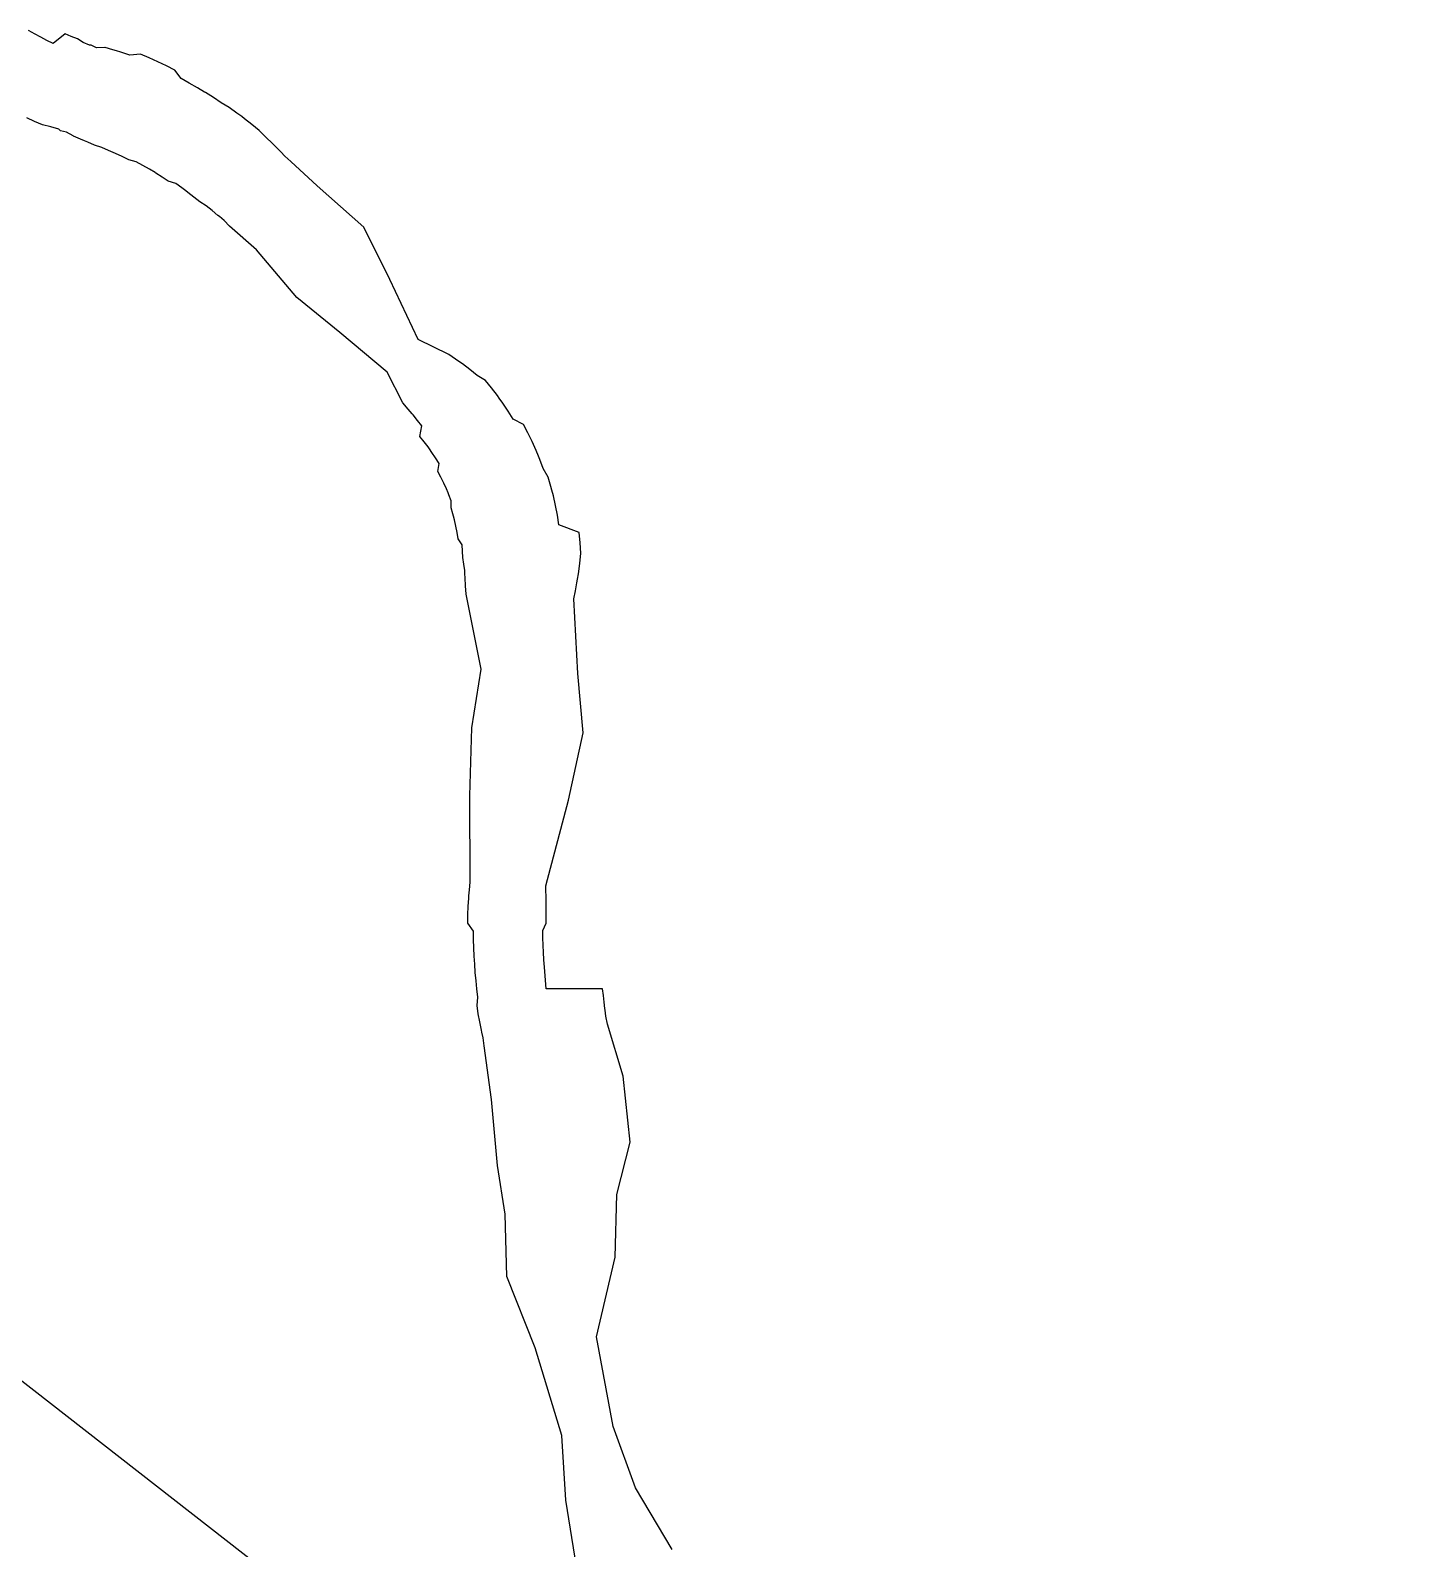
# Model space of a CAD drawing. Extents: x 543427 to 1094619, y 1843191 to 3687312.
# Drawn here: x 1090942.7 to 1091291.7, y 3686859.6 to 3687239.4 of the extents above; entities that cross this region are included whole.
import ezdxf

# ---------------------------------------------------------------- set-up
doc = ezdxf.new("R2010")
doc.units = 0
for name, color, linetype in [('GPMB', 7, 'Continuous'), ('SanNen', 7, 'Continuous'), ('Tuyen 6 Duongbao 3D', 7, 'Continuous')]:
    doc.layers.add(name, color=color, linetype=linetype)

# ---------------------------------------------------------------- blocks, each defined once
blk = doc.blocks.new('1')
at = {"layer": 'GPMB'}
for p, q in [((5453.2121, 18442.8859), (5453.203, 18442.8911)), ((5453.2181, 18442.8825), (5453.2121, 18442.8859)), ((5453.2334, 18442.8741), (5453.2181, 18442.8825)), ((5453.2488, 18442.8661), (5453.2334, 18442.8741)), ((5453.2644, 18442.8584), (5453.2488, 18442.8661)), ((5453.2947, 18442.8828), (5453.2644, 18442.8584)), ((5453.3099, 18442.876), (5453.2947, 18442.8828)), ((5453.3253, 18442.8696), (5453.3099, 18442.876)), ((5453.3398, 18442.8607), (5453.3253, 18442.8696)), ((5453.3551, 18442.8538), (5453.3398, 18442.8607)), ((5453.3597, 18442.8542), (5453.3551, 18442.8538)), ((5453.3731, 18442.8473), (5453.3597, 18442.8542)), ((5453.3942, 18442.8483), (5453.3731, 18442.8473)), ((5453.3947, 18442.8482), (5453.3942, 18442.8483)), ((5453.4134, 18442.8427), (5453.3947, 18442.8482)), ((5453.4233, 18442.8397), (5453.4134, 18442.8427)), ((5453.4341, 18442.8364), (5453.4233, 18442.8397)), ((5453.4564, 18442.8291), (5453.4341, 18442.8364)), ((5453.4829, 18442.8317), (5453.4564, 18442.8291)), ((5453.5047, 18442.8224), (5453.4829, 18442.8317)), ((5453.5263, 18442.8127), (5453.5047, 18442.8224)), ((5453.5477, 18442.8025), (5453.5263, 18442.8127)), ((5453.5263, 18442.8127), (5453.5263, 18442.8127)), ((5453.569, 18442.7919), (5453.5477, 18442.8025)), ((5453.5844, 18442.7706), (5453.569, 18442.7919)), ((5453.605, 18442.7593), (5453.5844, 18442.7706)), ((5453.6253, 18442.7475), (5453.605, 18442.7593)), ((5453.643, 18442.7368), (5453.6253, 18442.7475)), ((5453.6454, 18442.7354), (5453.643, 18442.7368)), ((5453.6652, 18442.7229), (5453.6454, 18442.7354)), ((5453.6848, 18442.7099), (5453.6652, 18442.7229)), ((5453.7051, 18442.698), (5453.6848, 18442.7099)), ((5453.2179, 18442.6635), (5453.1984, 18442.6722)), ((5453.2179, 18442.6635), (5453.1984, 18442.6722)), ((5453.7242, 18442.6843), (5453.7051, 18442.698)), ((5453.7361, 18442.6755), (5453.7242, 18442.6843)), ((5453.743, 18442.6702), (5453.7361, 18442.6755)), ((5453.7615, 18442.6557), (5453.743, 18442.6702)), ((5453.2375, 18442.6552), (5453.2179, 18442.6635)), ((5453.2375, 18442.6552), (5453.2179, 18442.6635)), ((5453.2584, 18442.65), (5453.2375, 18442.6552)), ((5453.2584, 18442.65), (5453.2375, 18442.6552)), ((5453.2786, 18442.6436), (5453.2584, 18442.65)), ((5453.2786, 18442.6436), (5453.2584, 18442.65)), ((5453.283, 18442.6399), (5453.2786, 18442.6436)), ((5453.283, 18442.6399), (5453.2786, 18442.6436)), ((5453.2978, 18442.6367), (5453.283, 18442.6399)), ((5453.2978, 18442.6367), (5453.283, 18442.6399)), ((5453.3149, 18442.6269), (5453.2978, 18442.6367)), ((5453.3149, 18442.6269), (5453.2978, 18442.6367)), ((5453.7798, 18442.6409), (5453.7615, 18442.6557)), ((5453.7962, 18442.624), (5453.7798, 18442.6409)), ((5453.3154, 18442.6266), (5453.3149, 18442.6269)), ((5453.3154, 18442.6266), (5453.3149, 18442.6269)), ((5453.3333, 18442.6191), (5453.3154, 18442.6266)), ((5453.3333, 18442.6191), (5453.3154, 18442.6266)), ((5453.3429, 18442.615), (5453.3333, 18442.6191)), ((5453.3429, 18442.615), (5453.3333, 18442.6191)), ((5453.3511, 18442.6114), (5453.3429, 18442.615)), ((5453.3511, 18442.6114), (5453.3429, 18442.615)), ((5453.3681, 18442.6037), (5453.3511, 18442.6114)), ((5453.3681, 18442.6037), (5453.3511, 18442.6114)), ((5453.386, 18442.5983), (5453.3681, 18442.6037)), ((5453.386, 18442.5983), (5453.3681, 18442.6037)), ((5453.4032, 18442.5909), (5453.386, 18442.5983)), ((5453.4032, 18442.5909), (5453.386, 18442.5983)), ((5453.4201, 18442.5833), (5453.4032, 18442.5909)), ((5453.4201, 18442.5833), (5453.4032, 18442.5909)), ((5453.8134, 18442.608), (5453.7962, 18442.624)), ((5453.8299, 18442.5913), (5453.8134, 18442.608)), ((5453.8339, 18442.5871), (5453.8299, 18442.5913)), ((5453.4202, 18442.5833), (5453.4201, 18442.5833)), ((5453.4202, 18442.5833), (5453.4201, 18442.5833)), ((5453.437, 18442.5753), (5453.4202, 18442.5833)), ((5453.437, 18442.5753), (5453.4202, 18442.5833)), ((5453.4537, 18442.5669), (5453.437, 18442.5753)), ((5453.4537, 18442.5669), (5453.437, 18442.5753)), ((5453.4724, 18442.5624), (5453.4537, 18442.5669)), ((5453.4724, 18442.5624), (5453.4537, 18442.5669)), ((5453.4889, 18442.5534), (5453.4724, 18442.5624)), ((5453.4889, 18442.5534), (5453.4724, 18442.5624)), ((5453.5051, 18442.544), (5453.4889, 18442.5534)), ((5453.5051, 18442.544), (5453.4889, 18442.5534)), ((5453.8442, 18442.5762), (5453.8339, 18442.5871)), ((5453.8593, 18442.563), (5453.8442, 18442.5762)), ((5453.9246, 18442.5026), (5453.8593, 18442.563)), ((5453.5193, 18442.5354), (5453.5051, 18442.544)), ((5453.5193, 18442.5354), (5453.5051, 18442.544)), ((5453.5211, 18442.5343), (5453.5193, 18442.5354)), ((5453.5211, 18442.5343), (5453.5193, 18442.5354)), ((5453.537, 18442.5243), (5453.5211, 18442.5343)), ((5453.537, 18442.5243), (5453.5211, 18442.5343)), ((5453.5526, 18442.514), (5453.537, 18442.5243)), ((5453.5526, 18442.514), (5453.537, 18442.5243)), ((5453.5714, 18442.508), (5453.5526, 18442.514)), ((5453.5714, 18442.508), (5453.5526, 18442.514)), ((5453.5867, 18442.497), (5453.5714, 18442.508)), ((5453.5867, 18442.497), (5453.5714, 18442.508)), ((5453.5962, 18442.4899), (5453.5867, 18442.497)), ((5453.5962, 18442.4899), (5453.5867, 18442.497)), ((5453.6018, 18442.4857), (5453.5962, 18442.4899)), ((5453.6018, 18442.4857), (5453.5962, 18442.4899)), ((5453.6166, 18442.4741), (5453.6018, 18442.4857)), ((5453.6166, 18442.4741), (5453.6018, 18442.4857)), ((5454.0413, 18442.3987), (5453.9246, 18442.5026)), ((5453.6312, 18442.4622), (5453.6166, 18442.4741)), ((5453.6312, 18442.4622), (5453.6166, 18442.4741)), ((5453.6475, 18442.4522), (5453.6312, 18442.4622)), ((5453.6475, 18442.4522), (5453.6312, 18442.4622)), ((5453.6621, 18442.4401), (5453.6475, 18442.4522)), ((5453.6621, 18442.4401), (5453.6475, 18442.4522)), ((5453.6768, 18442.4281), (5453.6621, 18442.4401)), ((5453.6768, 18442.4281), (5453.6621, 18442.4401)), ((5453.6804, 18442.4251), (5453.6768, 18442.4281)), ((5453.6804, 18442.4251), (5453.6768, 18442.4281)), ((5453.6919, 18442.4154), (5453.6804, 18442.4251)), ((5453.6919, 18442.4154), (5453.6804, 18442.4251)), ((5453.7058, 18442.401), (5453.6919, 18442.4154)), ((5453.7058, 18442.401), (5453.6919, 18442.4154)), ((5453.7728, 18442.3424), (5453.7058, 18442.401)), ((5453.7728, 18442.3424), (5453.7058, 18442.401)), ((5454.1067, 18442.2679), (5454.0413, 18442.3987)), ((5453.8744, 18442.2225), (5453.7728, 18442.3424)), ((5453.8744, 18442.2225), (5453.7728, 18442.3424)), ((5454.1775, 18442.1174), (5454.1067, 18442.2679)), ((5453.9813, 18442.1355), (5453.8744, 18442.2225)), ((5453.9813, 18442.1355), (5453.8744, 18442.2225)), ((5454.1002, 18442.0358), (5453.9813, 18442.1355)), ((5454.1002, 18442.0358), (5453.9813, 18442.1355)), ((5454.2544, 18442.0805), (5454.1775, 18442.1174)), ((5454.271, 18442.0689), (5454.2544, 18442.0805)), ((5454.2839, 18442.0598), (5454.271, 18442.0689)), ((5454.2881, 18442.0568), (5454.2839, 18442.0598)), ((5454.1394, 18441.9591), (5454.1002, 18442.0358)), ((5454.1394, 18441.9591), (5454.1002, 18442.0358)), ((5454.3067, 18442.0425), (5454.2881, 18442.0568)), ((5454.325, 18442.0275), (5454.3067, 18442.0425)), ((5454.3463, 18442.0148), (5454.325, 18442.0275)), ((5454.3614, 18441.9965), (5454.3463, 18442.0148)), ((5454.3758, 18441.9777), (5454.3614, 18441.9965)), ((5454.1526, 18441.9439), (5454.1394, 18441.9591)), ((5454.1526, 18441.9439), (5454.1394, 18441.9591)), ((5454.3804, 18441.9714), (5454.3758, 18441.9777)), ((5454.3897, 18441.9584), (5454.3804, 18441.9714)), ((5454.4028, 18441.9386), (5454.3897, 18441.9584)), ((5454.1628, 18441.932), (5454.1526, 18441.9439)), ((5454.1628, 18441.932), (5454.1526, 18441.9439)), ((5454.1653, 18441.9291), (5454.1628, 18441.932)), ((5454.1653, 18441.9291), (5454.1628, 18441.932)), ((5454.1762, 18441.9155), (5454.1653, 18441.9291)), ((5454.1762, 18441.9155), (5454.1653, 18441.9291)), ((5454.1866, 18441.9015), (5454.1762, 18441.9155)), ((5454.1866, 18441.9015), (5454.1762, 18441.9155)), ((5454.4153, 18441.9185), (5454.4028, 18441.9386)), ((5454.4407, 18441.9054), (5454.4153, 18441.9185)), ((5454.1819, 18441.8749), (5454.1866, 18441.9015)), ((5454.1819, 18441.8749), (5454.1866, 18441.9015)), ((5454.1924, 18441.8621), (5454.1819, 18441.8749)), ((5454.1924, 18441.8621), (5454.1819, 18441.8749)), ((5454.4521, 18441.8839), (5454.4407, 18441.9054)), ((5454.4627, 18441.8622), (5454.4521, 18441.8839)), ((5454.2024, 18441.849), (5454.1924, 18441.8621)), ((5454.2024, 18441.849), (5454.1924, 18441.8621)), ((5454.2056, 18441.8446), (5454.2024, 18441.849)), ((5454.2056, 18441.8446), (5454.2024, 18441.849)), ((5454.2121, 18441.8355), (5454.2056, 18441.8446)), ((5454.2121, 18441.8355), (5454.2056, 18441.8446)), ((5454.2212, 18441.8218), (5454.2121, 18441.8355)), ((5454.2212, 18441.8218), (5454.2121, 18441.8355)), ((5454.4726, 18441.84), (5454.4627, 18441.8622)), ((5454.4786, 18441.8257), (5454.4726, 18441.84)), ((5454.23, 18441.8077), (5454.2212, 18441.8218)), ((5454.23, 18441.8077), (5454.2212, 18441.8218)), ((5454.227, 18441.7872), (5454.23, 18441.8077)), ((5454.227, 18441.7872), (5454.23, 18441.8077)), ((5454.4818, 18441.8176), (5454.4786, 18441.8257)), ((5454.4903, 18441.7949), (5454.4818, 18441.8176)), ((5454.5029, 18441.7734), (5454.4903, 18441.7949)), ((5454.2346, 18441.773), (5454.227, 18441.7872)), ((5454.2346, 18441.773), (5454.227, 18441.7872)), ((5454.2417, 18441.7585), (5454.2346, 18441.773)), ((5454.2417, 18441.7585), (5454.2346, 18441.773)), ((5454.2483, 18441.7438), (5454.2417, 18441.7585)), ((5454.2483, 18441.7438), (5454.2417, 18441.7585)), ((5454.5098, 18441.75), (5454.5029, 18441.7734)), ((5454.2522, 18441.7343), (5454.2483, 18441.7438)), ((5454.2522, 18441.7343), (5454.2483, 18441.7438)), ((5454.2544, 18441.7289), (5454.2522, 18441.7343)), ((5454.2544, 18441.7289), (5454.2522, 18441.7343)), ((5454.26, 18441.7138), (5454.2544, 18441.7289)), ((5454.26, 18441.7138), (5454.2544, 18441.7289)), ((5454.5122, 18441.7412), (5454.5098, 18441.75)), ((5454.516, 18441.7264), (5454.5122, 18441.7412)), ((5454.5214, 18441.7026), (5454.516, 18441.7264)), ((5454.2601, 18441.697), (5454.26, 18441.7138)), ((5454.2601, 18441.697), (5454.26, 18441.7138)), ((5454.2646, 18441.6817), (5454.2601, 18441.697)), ((5454.2646, 18441.6817), (5454.2601, 18441.697)), ((5454.2662, 18441.6759), (5454.2646, 18441.6817)), ((5454.2662, 18441.6759), (5454.2646, 18441.6817)), ((5454.5259, 18441.6786), (5454.5214, 18441.7026)), ((5454.2686, 18441.6663), (5454.2662, 18441.6759)), ((5454.2686, 18441.6663), (5454.2662, 18441.6759)), ((5454.2721, 18441.6507), (5454.2686, 18441.6663)), ((5454.2721, 18441.6507), (5454.2686, 18441.6663)), ((5454.2751, 18441.6351), (5454.2721, 18441.6507)), ((5454.2751, 18441.6351), (5454.2721, 18441.6507)), ((5454.5297, 18441.6545), (5454.5259, 18441.6786)), ((5454.5805, 18441.6353), (5454.5297, 18441.6545)), ((5454.2776, 18441.6193), (5454.2751, 18441.6351)), ((5454.2776, 18441.6193), (5454.2751, 18441.6351)), ((5454.2874, 18441.6043), (5454.2776, 18441.6193)), ((5454.2874, 18441.6043), (5454.2776, 18441.6193)), ((5454.2888, 18441.5882), (5454.2874, 18441.6043)), ((5454.2888, 18441.5882), (5454.2874, 18441.6043)), ((5454.5828, 18441.6093), (5454.5805, 18441.6353)), ((5454.5843, 18441.5834), (5454.5828, 18441.6093)), ((5454.2897, 18441.572), (5454.2888, 18441.5882)), ((5454.2897, 18441.572), (5454.2888, 18441.5882)), ((5454.2921, 18441.5558), (5454.2897, 18441.572)), ((5454.2921, 18441.5558), (5454.2897, 18441.572)), ((5454.5818, 18441.5573), (5454.5843, 18441.5834)), ((5454.2939, 18441.5395), (5454.2921, 18441.5558)), ((5454.2939, 18441.5395), (5454.2921, 18441.5558)), ((5454.2946, 18441.5313), (5454.2939, 18441.5395)), ((5454.2946, 18441.5313), (5454.2939, 18441.5395)), ((5454.2951, 18441.5213), (5454.2946, 18441.5313)), ((5454.2951, 18441.5213), (5454.2946, 18441.5313)), ((5454.5765, 18441.5186), (5454.5785, 18441.5315)), ((5454.5785, 18441.5315), (5454.5818, 18441.5573)), ((5454.2962, 18441.5012), (5454.2951, 18441.5213)), ((5454.2962, 18441.5012), (5454.2951, 18441.5213)), ((5454.2973, 18441.4811), (5454.2962, 18441.5012)), ((5454.2973, 18441.4811), (5454.2962, 18441.5012)), ((5454.5707, 18441.4889), (5454.5746, 18441.5087)), ((5454.5746, 18441.5087), (5454.5765, 18441.5186)), ((5454.3352, 18441.2927), (5454.2973, 18441.4811)), ((5454.3352, 18441.2927), (5454.2973, 18441.4811)), ((5454.5668, 18441.469), (5454.5707, 18441.4889)), ((5454.5773, 18441.2819), (5454.5668, 18441.469)), ((5454.3119, 18441.1466), (5454.3352, 18441.2927)), ((5454.3119, 18441.1466), (5454.3352, 18441.2927)), ((5454.5899, 18441.1341), (5454.5773, 18441.2819)), ((5454.3072, 18440.9761), (5454.3119, 18441.1466)), ((5454.3072, 18440.9761), (5454.3119, 18441.1466)), ((5454.5532, 18440.965), (5454.5899, 18441.1341)), ((5454.3077, 18440.7606), (5454.3072, 18440.9761)), ((5454.3077, 18440.7606), (5454.3072, 18440.9761)), ((5454.4973, 18440.7513), (5454.5532, 18440.965)), ((5454.3047, 18440.7263), (5454.3059, 18440.7407)), ((5454.3047, 18440.7263), (5454.3059, 18440.7407)), ((5454.3059, 18440.7407), (5454.3077, 18440.7606)), ((5454.3059, 18440.7407), (5454.3077, 18440.7606)), ((5454.4975, 18440.7126), (5454.4973, 18440.7513)), ((5454.3018, 18440.6789), (5454.3026, 18440.6997)), ((5454.3018, 18440.6789), (5454.3026, 18440.6997)), ((5454.3026, 18440.6997), (5454.3042, 18440.7205)), ((5454.3026, 18440.6997), (5454.3042, 18440.7205)), ((5454.3042, 18440.7205), (5454.3047, 18440.7263)), ((5454.3042, 18440.7205), (5454.3047, 18440.7263)), ((5454.4977, 18440.6943), (5454.4975, 18440.7126)), ((5454.4977, 18440.676), (5454.4977, 18440.6943)), ((5454.3016, 18440.658), (5454.3018, 18440.6789)), ((5454.3016, 18440.658), (5454.3018, 18440.6789)), ((5454.3158, 18440.6373), (5454.3016, 18440.658)), ((5454.3158, 18440.6373), (5454.3016, 18440.658)), ((5454.4891, 18440.6395), (5454.4976, 18440.6578)), ((5454.4976, 18440.6578), (5454.4977, 18440.676)), ((5454.3162, 18440.6167), (5454.3158, 18440.6373)), ((5454.3162, 18440.6167), (5454.3158, 18440.6373)), ((5454.3169, 18440.596), (5454.3162, 18440.6167)), ((5454.3169, 18440.596), (5454.3162, 18440.6167)), ((5454.4895, 18440.6211), (5454.4891, 18440.6395)), ((5454.4901, 18440.6027), (5454.4895, 18440.6211)), ((5454.3178, 18440.5754), (5454.3169, 18440.596)), ((5454.3178, 18440.5754), (5454.3169, 18440.596)), ((5454.4909, 18440.5844), (5454.4901, 18440.6027)), ((5454.492, 18440.5664), (5454.4909, 18440.5844)), ((5454.319, 18440.555), (5454.3178, 18440.5754)), ((5454.319, 18440.555), (5454.3178, 18440.5754)), ((5454.319, 18440.5547), (5454.319, 18440.555)), ((5454.319, 18440.5547), (5454.319, 18440.555)), ((5454.3205, 18440.5341), (5454.319, 18440.5547)), ((5454.3205, 18440.5341), (5454.319, 18440.5547)), ((5454.492, 18440.5661), (5454.492, 18440.5664)), ((5454.4933, 18440.5478), (5454.492, 18440.5661)), ((5454.498, 18440.493), (5454.4933, 18440.5478)), ((5454.3223, 18440.5135), (5454.3205, 18440.5341)), ((5454.3223, 18440.5135), (5454.3205, 18440.5341)), ((5454.3243, 18440.493), (5454.3223, 18440.5135)), ((5454.3243, 18440.493), (5454.3223, 18440.5135)), ((5454.3266, 18440.4724), (5454.3243, 18440.493)), ((5454.3266, 18440.4724), (5454.3243, 18440.493)), ((5454.3249, 18440.4513), (5454.3266, 18440.4724)), ((5454.3249, 18440.4513), (5454.3266, 18440.4724)), ((5454.6385, 18440.493), (5454.498, 18440.493)), ((5454.6408, 18440.4767), (5454.6385, 18440.493)), ((5454.6429, 18440.4603), (5454.6408, 18440.4767)), ((5454.3278, 18440.4308), (5454.3249, 18440.4513)), ((5454.3278, 18440.4308), (5454.3249, 18440.4513)), ((5454.3314, 18440.4104), (5454.3278, 18440.4308)), ((5454.3314, 18440.4104), (5454.3278, 18440.4308)), ((5454.6448, 18440.4439), (5454.6429, 18440.4603)), ((5454.6453, 18440.4398), (5454.6448, 18440.4439)), ((5454.6473, 18440.4249), (5454.6453, 18440.4398)), ((5454.3356, 18440.3901), (5454.3314, 18440.4104)), ((5454.3356, 18440.3901), (5454.3314, 18440.4104)), ((5454.3367, 18440.385), (5454.3356, 18440.3901)), ((5454.3367, 18440.385), (5454.3356, 18440.3901)), ((5454.6514, 18440.4053), (5454.6473, 18440.4249)), ((5454.6906, 18440.2751), (5454.6514, 18440.4053)), ((5454.34, 18440.3704), (5454.3367, 18440.385)), ((5454.34, 18440.3704), (5454.3367, 18440.385)), ((5454.3429, 18440.3506), (5454.34, 18440.3704)), ((5454.3429, 18440.3506), (5454.34, 18440.3704)), ((5454.3614, 18440.2167), (5454.3429, 18440.3506)), ((5454.3614, 18440.2167), (5454.3429, 18440.3506)), ((5454.7081, 18440.1101), (5454.6906, 18440.2751)), ((5454.3762, 18440.0513), (5454.3614, 18440.2167)), ((5454.3762, 18440.0513), (5454.3614, 18440.2167)), ((5454.6748, 18439.979), (5454.7081, 18440.1101)), ((5454.3955, 18439.9295), (5454.3762, 18440.0513)), ((5454.3955, 18439.9295), (5454.3762, 18440.0513)), ((5454.6703, 18439.8217), (5454.6748, 18439.979)), ((5454.3992, 18439.7736), (5454.3955, 18439.9295)), ((5454.3992, 18439.7736), (5454.3955, 18439.9295)), ((5454.6234, 18439.6227), (5454.6703, 18439.8217)), ((5454.47, 18439.5955), (5454.3992, 18439.7736)), ((5454.47, 18439.5955), (5454.3992, 18439.7736)), ((5454.5367, 18439.376), (5454.47, 18439.5955)), ((5454.5367, 18439.376), (5454.47, 18439.5955)), ((5454.6652, 18439.3987), (5454.6234, 18439.6227)), ((5454.547, 18439.2144), (5454.5367, 18439.376)), ((5454.547, 18439.2144), (5454.5367, 18439.376)), ((5454.7212, 18439.2453), (5454.6652, 18439.3987)), ((5454.5733, 18439.0482), (5454.547, 18439.2144)), ((5454.5733, 18439.0482), (5454.547, 18439.2144)), ((5454.8131, 18439.0907), (5454.7212, 18439.2453))]:
    blk.add_line(p, q, dxfattribs=at)
at = {"layer": 'Tuyen 6 Duongbao 3D'}
blk.add_lwpolyline([(5445.6833, 18440.2054), (5447.1014, 18434.0159), (5452.6059, 18431.5805), (5456.0079, 18431.9275), (5468.9009, 18423.5915), (5472.5135, 18419.3319), (5476.0878, 18409.5887), (5481.0141, 18407.129), (5485.4109, 18410.5035), (5483.8171, 18414.6852), (5485.8508, 18419.3437), (5481.9308, 18422.0731), (5477.7881, 18426.8901), (5461.0829, 18433.3555), (5456.5649, 18433.2055), (5457.0949, 18436.4655), (5453.0649, 18439.6065), (5452.9609, 18436.6535), (5451.2409, 18436.5425), (5450.3979, 18440.9435)], close=True, dxfattribs=at)

msp = doc.modelspace()

# ---------------------------------------------------------------- block references
at = {"layer": 'SanNen', "xscale": 100, "yscale": 100}
msp.add_blockref('1', (545621.97, 1842950.32), dxfattribs=at)

doc.saveas('drawing.dxf')
